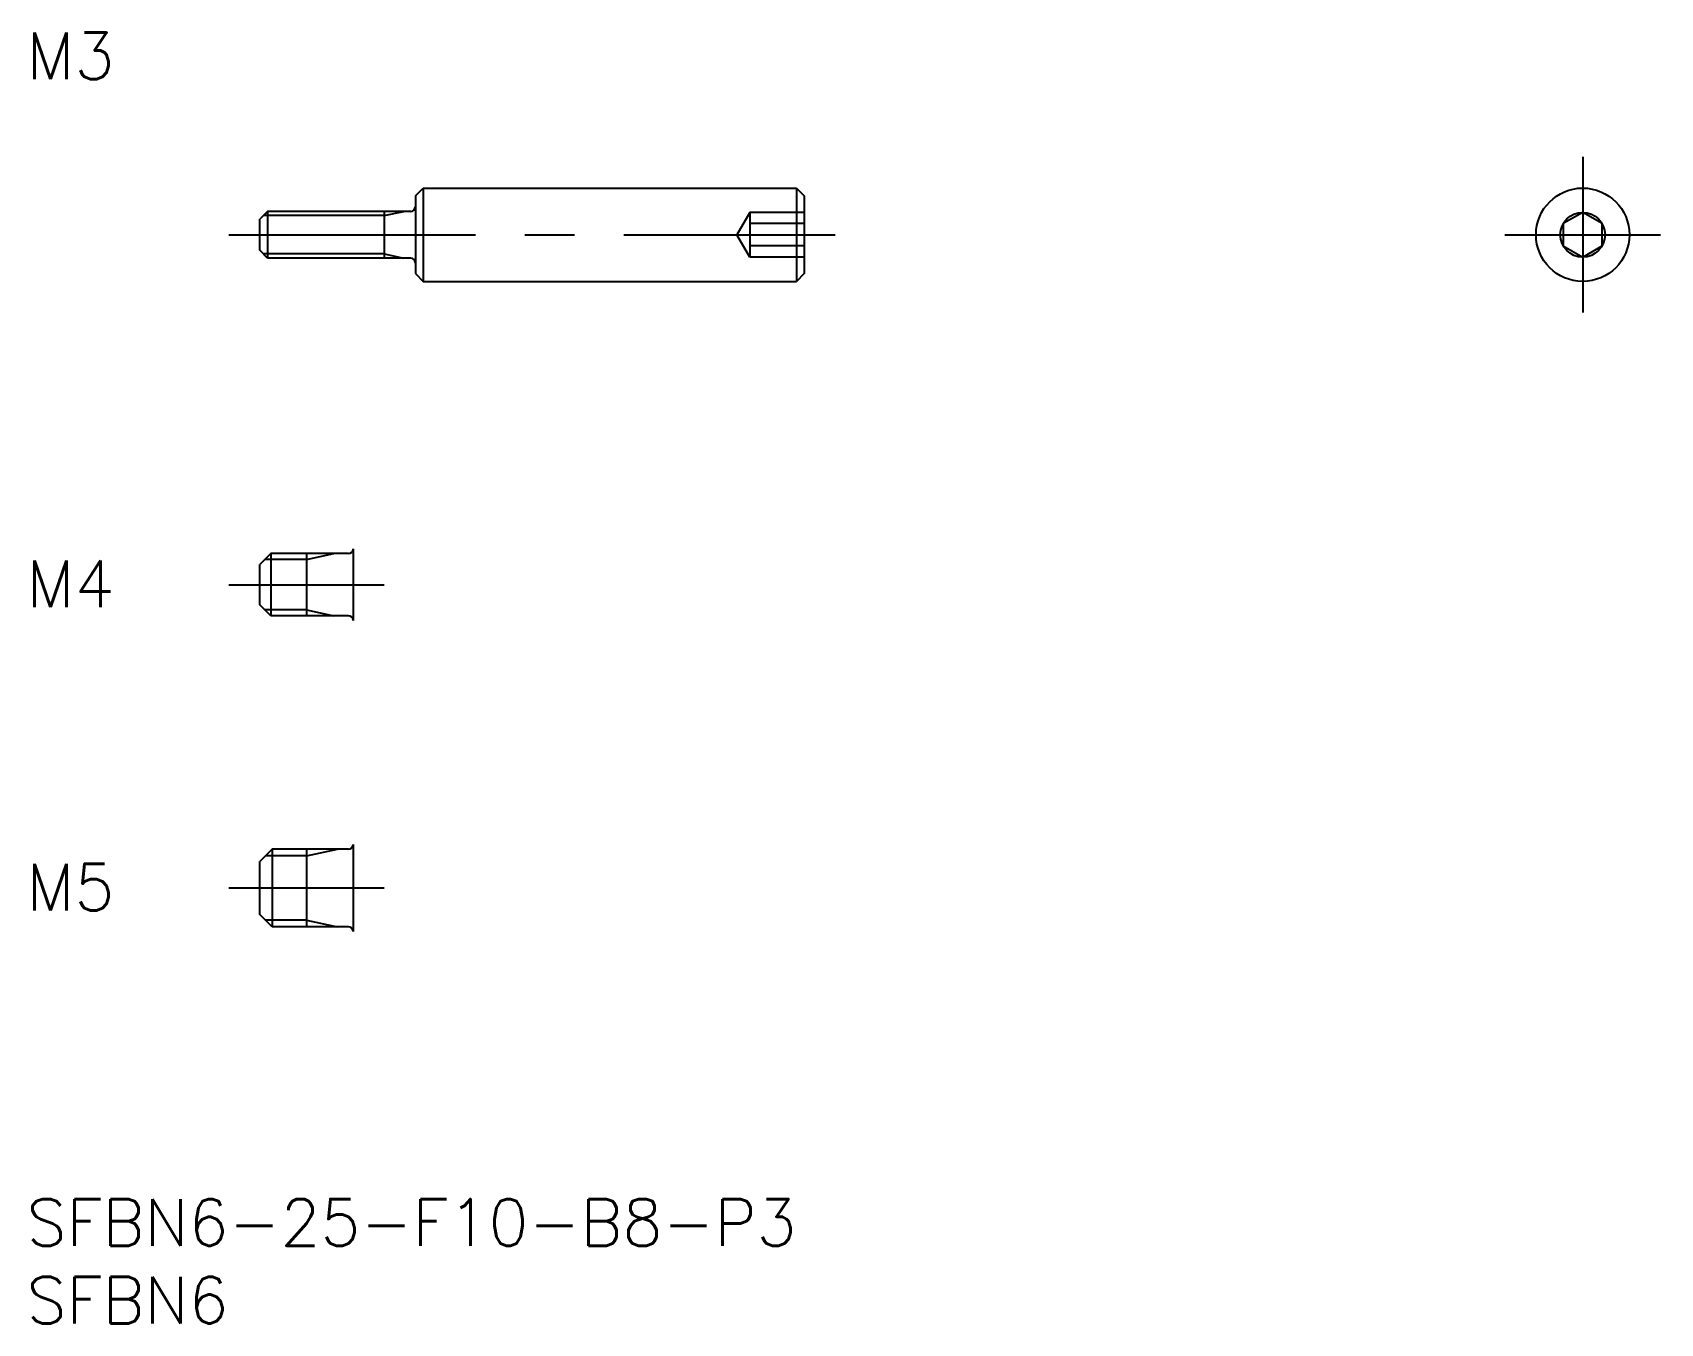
# Model space of a CAD drawing. Extents: x 0 to 105, y -8 to 75.
import ezdxf

# ---------------------------------------------------------------- set-up
doc = ezdxf.new("R2010")
doc.units = 0
doc.header["$LTSCALE"] = 0.5
doc.linetypes.add('CENTER', pattern=[50.8, 31.75, -6.35, 6.35, -6.35])
doc.linetypes.add('DASHED', pattern=[19.05, 12.7, -6.35])
for name, color, linetype in [('MSM_CENTER', 1, 'CENTER'), ('MSM_CONTINUOUS', 7, 'CONTINUOUS'), ('MSM_DASHED', 4, 'DASHED'), ('MSM_NARROW', 5, 'CONTINUOUS'), ('MSM_PART_NUMBER', 7, 'CONTINUOUS')]:
    doc.layers.add(name, color=color, linetype=linetype)
doc.styles.get("Standard").update_dxf_attribs({"font": 'txt.shx', "height": 1, "bigfont": 'bigfont.shx'})

# ---------------------------------------------------------------- blocks, each defined once
blk = doc.blocks.new('*U8')
at = {"layer": 'MSM_PART_NUMBER'}
blk.add_text('SFBN6-25-F10-B8-P3', height=3, dxfattribs=at).set_placement((0, -3))
blk = doc.blocks.new('*U9')
at = {"layer": 'MSM_PART_NUMBER'}
blk.add_text('SFBN6', height=3, dxfattribs=at).set_placement((0, -8))
blk = doc.blocks.new('*U10')
at = {"layer": 'MSM_PART_NUMBER'}
blk.add_text('M5', height=3, dxfattribs=at).set_placement((0, 18.56))
blk = doc.blocks.new('*U11')
at = {"layer": 'MSM_PART_NUMBER'}
blk.add_text('M4', height=3, dxfattribs=at).set_placement((0, 38.06))
blk = doc.blocks.new('*U12')
at = {"layer": 'MSM_PART_NUMBER'}
blk.add_text('M3', height=3, dxfattribs=at).set_placement((0, 72))

msp = doc.modelspace()

# ---------------------------------------------------------------- linework, layer by layer
at = {"layer": 'MSM_CENTER'}
for p, q in [((100.06, 67), (100.06, 57)), ((13, 62), (52, 62)), ((95.06, 62), (105.06, 62)), ((13, 39.5), (23, 39.5)), ((13, 20), (23, 20))]:
    msp.add_line(p, q, dxfattribs=at)
at = {"layer": 'MSM_CONTINUOUS'}
for p, q in [((25, 64.5), (25.5, 65)), ((25.5, 65), (49.5, 65)), ((25.5, 65), (25.5, 59)), ((49.5, 65), (49.5, 59)), ((49.5, 65), (50, 64.5)), ((25, 64.5), (25, 59.5)), ((50, 64.5), (50, 59.5)), ((15.5, 63.5), (15, 63)), ((15, 61), (15, 63)), ((24.7, 63.5), (15.5, 63.5)), ((15.5, 63.5), (15.5, 60.5)), ((23, 63.5), (23, 60.5)), ((100.06, 63.44), (98.81, 62.72)), ((101.31, 62.72), (100.06, 63.44)), ((98.81, 62.72), (98.81, 61.28)), ((101.31, 61.28), (101.31, 62.72)), ((15.5, 60.5), (15, 61)), ((98.81, 61.28), (100.06, 60.56)), ((100.06, 60.56), (101.31, 61.28)), ((24.7, 60.5), (15.5, 60.5)), ((25, 59.5), (25.5, 59)), ((25.5, 59), (49.5, 59)), ((50, 59.5), (49.5, 59)), ((15.7, 41.5), (15, 40.8)), ((20.7, 41.5), (15.7, 41.5)), ((15.7, 41.5), (15.7, 37.5)), ((18, 41.5), (18, 37.5)), ((21, 41.8), (21, 37.2)), ((15, 38.2), (15, 40.8)), ((15.7, 37.5), (15, 38.2)), ((20.7, 37.5), (15.7, 37.5)), ((15.8, 22.5), (15, 21.7)), ((20.7, 22.5), (15.8, 22.5)), ((15.8, 22.5), (15.8, 17.5)), ((18, 22.5), (18, 17.5)), ((21, 22.8), (21, 17.2)), ((15, 18.3), (15, 21.7)), ((15.8, 17.5), (15, 18.3)), ((20.7, 17.5), (15.8, 17.5))]:
    msp.add_line(p, q, dxfattribs=at)
for radius in [3, 1.44]:
    msp.add_circle((100.06, 62), radius, dxfattribs=at)
for centre, start, end in [((24.7, 63.8), 270, 0), ((24.7, 60.2), 0, 90), ((20.7, 41.8), 270, 0), ((20.7, 37.2), 0, 90), ((20.7, 22.8), 270, 0), ((20.7, 17.2), 0, 90)]:
    msp.add_arc(centre, 0.3, start, end, dxfattribs=at)
at = {"layer": 'MSM_DASHED'}
for p, q in [((46.5, 63.44), (45.67, 62)), ((46.5, 63.44), (46.5, 60.56)), ((50, 63.44), (46.5, 63.44)), ((46.5, 60.56), (45.67, 62)), ((50, 62.72), (46.5, 62.72)), ((50, 61.28), (46.5, 61.28)), ((50, 60.56), (46.5, 60.56))]:
    msp.add_line(p, q, dxfattribs=at)
at = {"layer": 'MSM_NARROW'}
for p, q in [((23, 63.23), (15.23, 63.23)), ((23, 63.23), (24.25, 63.5)), ((23, 60.77), (15.23, 60.77)), ((23, 60.77), (24.25, 60.5)), ((18, 41.12), (15.32, 41.12)), ((18, 41.12), (19.75, 41.5)), ((18, 37.88), (15.32, 37.88)), ((18, 37.88), (19.75, 37.5)), ((18, 22.07), (15.37, 22.07)), ((18, 22.07), (20, 22.5)), ((18, 17.93), (15.37, 17.93)), ((18, 17.93), (20, 17.5))]:
    msp.add_line(p, q, dxfattribs=at)

# ---------------------------------------------------------------- block references
at = {"layer": 'MSM_CONTINUOUS'}
for name in ['*U12', '*U11', '*U10', '*U8', '*U9']:
    msp.add_blockref(name, (0, 0), dxfattribs=at)

doc.saveas('drawing.dxf')
